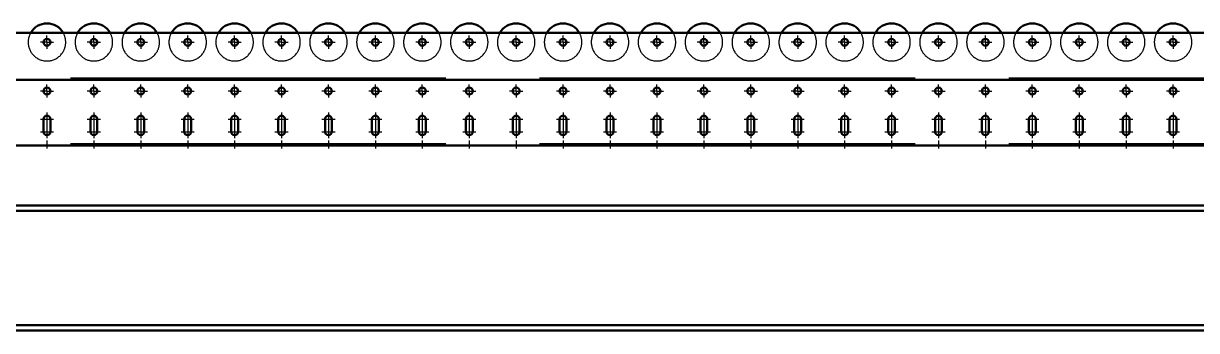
# Model space of a CAD drawing. Header units: millimetres. Extents: x 0 to 118800, y 79635 to 177025.
# Drawn here: x 52603 to 54478, y 160608 to 161099 of the extents above; entities that cross this region are included whole.
import ezdxf

# ---------------------------------------------------------------- set-up
doc = ezdxf.new("R2010")
doc.units = ezdxf.units.MM
doc.header["$LTSCALE"] = 200
for name, pattern in [('AM_DIN_F_W050', [6.25, 4.75, -1.5]), ('AM_DIN_G_W050', [13.75, 9.75, -1.5, 1, -1.5]), ('AM_DIN_G_W050x2', [6.875, 4.75, -0.875, 0.375, -0.875]), ('AM_ISO02W050x2', [3.75, 3, -0.75]), ('AM_ISO08W050x2', [9, 6, -0.75, 1.5, -0.75])]:
    doc.linetypes.add(name, pattern=pattern)
for name, color, linetype, lineweight in [('AM_0', 7, 'Continuous', 50), ('AM_0N', 7, 'Continuous', 50), ('AM_3', 6, 'AM_DIN_F_W050', 25), ('AM_7', 4, 'AM_DIN_G_W050', 25)]:
    doc.layers.add(name, color=color, linetype=linetype, lineweight=lineweight)

# ---------------------------------------------------------------- blocks, each defined once
blk = doc.blocks.new('Rolle')
at = {"layer": 'AM_0'}
blk.add_arc((0, 0), 30, 30, 150, dxfattribs=at)
at = {"layer": 'AM_3'}
for start, end in [(150, 330), (330, 30)]:
    blk.add_arc((0, 0), 30, start, end, dxfattribs=at)
blk = doc.blocks.new('*U875')
at = {"layer": 'AM_0'}
for p, q in [((1907, 42), (1907, 22)), ((1918, 42), (1918, 22))]:
    blk.add_line(p, q, dxfattribs=at)
for centre, start, end in [((1912.5, 42), 0, 180), ((1912.5, 22), 180, 0)]:
    blk.add_arc(centre, 5.5, start, end, dxfattribs=at)
at = {"layer": 'AM_7', "linetype": 'AM_DIN_G_W050x2'}
for p, q in [((1902, 42), (1923, 42)), ((1912.5, 52.5), (1912.5, 11.5)), ((1902, 22), (1923, 22))]:
    blk.add_line(p, q, dxfattribs=at)
blk = doc.blocks.new('*U885')
at = {"layer": 'AM_0'}
for p, q in [((1457, 42), (1457, 22)), ((1468, 42), (1468, 22))]:
    blk.add_line(p, q, dxfattribs=at)
for centre, start, end in [((1462.5, 42), 0, 180), ((1462.5, 22), 180, 0)]:
    blk.add_arc(centre, 5.5, start, end, dxfattribs=at)
at = {"layer": 'AM_7', "linetype": 'AM_DIN_G_W050x2'}
for p, q in [((1452, 42), (1473, 42)), ((1462.5, 52.5), (1462.5, 11.5)), ((1452, 22), (1473, 22))]:
    blk.add_line(p, q, dxfattribs=at)
blk = doc.blocks.new('*U887')
at = {"layer": 'AM_0'}
for p, q in [((1532, 42), (1532, 22)), ((1543, 42), (1543, 22))]:
    blk.add_line(p, q, dxfattribs=at)
for centre, start, end in [((1537.5, 42), 0, 180), ((1537.5, 22), 180, 0)]:
    blk.add_arc(centre, 5.5, start, end, dxfattribs=at)
at = {"layer": 'AM_7', "linetype": 'AM_DIN_G_W050x2'}
for p, q in [((1527, 42), (1548, 42)), ((1537.5, 52.5), (1537.5, 11.5)), ((1527, 22), (1548, 22))]:
    blk.add_line(p, q, dxfattribs=at)
blk = doc.blocks.new('*U889')
at = {"layer": 'AM_0'}
for p, q in [((1832, 42), (1832, 22)), ((1843, 42), (1843, 22))]:
    blk.add_line(p, q, dxfattribs=at)
for centre, start, end in [((1837.5, 42), 0, 180), ((1837.5, 22), 180, 0)]:
    blk.add_arc(centre, 5.5, start, end, dxfattribs=at)
at = {"layer": 'AM_7', "linetype": 'AM_DIN_G_W050x2'}
for p, q in [((1827, 42), (1848, 42)), ((1837.5, 52.5), (1837.5, 11.5)), ((1827, 22), (1848, 22))]:
    blk.add_line(p, q, dxfattribs=at)
blk = doc.blocks.new('*U890')
at = {"layer": 'AM_0'}
for p, q in [((1757, 42), (1757, 22)), ((1768, 42), (1768, 22))]:
    blk.add_line(p, q, dxfattribs=at)
for centre, start, end in [((1762.5, 42), 0, 180), ((1762.5, 22), 180, 0)]:
    blk.add_arc(centre, 5.5, start, end, dxfattribs=at)
at = {"layer": 'AM_7', "linetype": 'AM_DIN_G_W050x2'}
for p, q in [((1752, 42), (1773, 42)), ((1762.5, 52.5), (1762.5, 11.5)), ((1752, 22), (1773, 22))]:
    blk.add_line(p, q, dxfattribs=at)
blk = doc.blocks.new('*U891')
at = {"layer": 'AM_0'}
for p, q in [((1682, 42), (1682, 22)), ((1693, 42), (1693, 22))]:
    blk.add_line(p, q, dxfattribs=at)
for centre, start, end in [((1687.5, 42), 0, 180), ((1687.5, 22), 180, 0)]:
    blk.add_arc(centre, 5.5, start, end, dxfattribs=at)
at = {"layer": 'AM_7', "linetype": 'AM_DIN_G_W050x2'}
for p, q in [((1677, 42), (1698, 42)), ((1687.5, 52.5), (1687.5, 11.5)), ((1677, 22), (1698, 22))]:
    blk.add_line(p, q, dxfattribs=at)
blk = doc.blocks.new('*U892')
at = {"layer": 'AM_0'}
for p, q in [((1607, 42), (1607, 22)), ((1618, 42), (1618, 22))]:
    blk.add_line(p, q, dxfattribs=at)
for centre, start, end in [((1612.5, 42), 0, 180), ((1612.5, 22), 180, 0)]:
    blk.add_arc(centre, 5.5, start, end, dxfattribs=at)
at = {"layer": 'AM_7', "linetype": 'AM_DIN_G_W050x2'}
for p, q in [((1602, 42), (1623, 42)), ((1612.5, 52.5), (1612.5, 11.5)), ((1602, 22), (1623, 22))]:
    blk.add_line(p, q, dxfattribs=at)
blk = doc.blocks.new('*U893')
at = {"layer": 'AM_0'}
for p, q in [((2207, 42), (2207, 22)), ((2218, 42), (2218, 22))]:
    blk.add_line(p, q, dxfattribs=at)
for centre, start, end in [((2212.5, 42), 0, 180), ((2212.5, 22), 180, 0)]:
    blk.add_arc(centre, 5.5, start, end, dxfattribs=at)
at = {"layer": 'AM_7', "linetype": 'AM_DIN_G_W050x2'}
for p, q in [((2202, 42), (2223, 42)), ((2212.5, 52.5), (2212.5, 11.5)), ((2202, 22), (2223, 22))]:
    blk.add_line(p, q, dxfattribs=at)
blk = doc.blocks.new('*U894')
at = {"layer": 'AM_0'}
for p, q in [((2057, 42), (2057, 22)), ((2068, 42), (2068, 22))]:
    blk.add_line(p, q, dxfattribs=at)
for centre, start, end in [((2062.5, 42), 0, 180), ((2062.5, 22), 180, 0)]:
    blk.add_arc(centre, 5.5, start, end, dxfattribs=at)
at = {"layer": 'AM_7', "linetype": 'AM_DIN_G_W050x2'}
for p, q in [((2052, 42), (2073, 42)), ((2062.5, 52.5), (2062.5, 11.5)), ((2052, 22), (2073, 22))]:
    blk.add_line(p, q, dxfattribs=at)
blk = doc.blocks.new('*U895')
at = {"layer": 'AM_0'}
for p, q in [((2057, 42), (2057, 22)), ((2068, 42), (2068, 22))]:
    blk.add_line(p, q, dxfattribs=at)
for centre, start, end in [((2062.5, 42), 0, 180), ((2062.5, 22), 180, 0)]:
    blk.add_arc(centre, 5.5, start, end, dxfattribs=at)
at = {"layer": 'AM_7', "linetype": 'AM_DIN_G_W050x2'}
for p, q in [((2052, 42), (2073, 42)), ((2062.5, 52.5), (2062.5, 11.5)), ((2052, 22), (2073, 22))]:
    blk.add_line(p, q, dxfattribs=at)
blk = doc.blocks.new('*U896')
at = {"layer": 'AM_0'}
for p, q in [((2132, 42), (2132, 22)), ((2143, 42), (2143, 22))]:
    blk.add_line(p, q, dxfattribs=at)
for centre, start, end in [((2137.5, 42), 0, 180), ((2137.5, 22), 180, 0)]:
    blk.add_arc(centre, 5.5, start, end, dxfattribs=at)
at = {"layer": 'AM_7', "linetype": 'AM_DIN_G_W050x2'}
for p, q in [((2127, 42), (2148, 42)), ((2137.5, 52.5), (2137.5, 11.5)), ((2127, 22), (2148, 22))]:
    blk.add_line(p, q, dxfattribs=at)
blk = doc.blocks.new('*U897')
at = {"layer": 'AM_0'}
for p, q in [((1982, 42), (1982, 22)), ((1993, 42), (1993, 22))]:
    blk.add_line(p, q, dxfattribs=at)
for centre, start, end in [((1987.5, 42), 0, 180), ((1987.5, 22), 180, 0)]:
    blk.add_arc(centre, 5.5, start, end, dxfattribs=at)
at = {"layer": 'AM_7', "linetype": 'AM_DIN_G_W050x2'}
for p, q in [((1977, 42), (1998, 42)), ((1987.5, 52.5), (1987.5, 11.5)), ((1977, 22), (1998, 22))]:
    blk.add_line(p, q, dxfattribs=at)
blk = doc.blocks.new('*U898')
at = {"layer": 'AM_0'}
for p, q in [((2507, 42), (2507, 22)), ((2518, 42), (2518, 22))]:
    blk.add_line(p, q, dxfattribs=at)
for centre, start, end in [((2512.5, 42), 0, 180), ((2512.5, 22), 180, 0)]:
    blk.add_arc(centre, 5.5, start, end, dxfattribs=at)
at = {"layer": 'AM_7', "linetype": 'AM_DIN_G_W050x2'}
for p, q in [((2502, 42), (2523, 42)), ((2512.5, 52.5), (2512.5, 11.5)), ((2502, 22), (2523, 22))]:
    blk.add_line(p, q, dxfattribs=at)
blk = doc.blocks.new('*U899')
at = {"layer": 'AM_0'}
for p, q in [((2432, 42), (2432, 22)), ((2443, 42), (2443, 22))]:
    blk.add_line(p, q, dxfattribs=at)
for centre, start, end in [((2437.5, 42), 0, 180), ((2437.5, 22), 180, 0)]:
    blk.add_arc(centre, 5.5, start, end, dxfattribs=at)
at = {"layer": 'AM_7', "linetype": 'AM_DIN_G_W050x2'}
for p, q in [((2427, 42), (2448, 42)), ((2437.5, 52.5), (2437.5, 11.5)), ((2427, 22), (2448, 22))]:
    blk.add_line(p, q, dxfattribs=at)
blk = doc.blocks.new('*U900')
at = {"layer": 'AM_0'}
for p, q in [((2282, 42), (2282, 22)), ((2293, 42), (2293, 22))]:
    blk.add_line(p, q, dxfattribs=at)
for centre, start, end in [((2287.5, 42), 0, 180), ((2287.5, 22), 180, 0)]:
    blk.add_arc(centre, 5.5, start, end, dxfattribs=at)
at = {"layer": 'AM_7', "linetype": 'AM_DIN_G_W050x2'}
for p, q in [((2277, 42), (2298, 42)), ((2287.5, 52.5), (2287.5, 11.5)), ((2277, 22), (2298, 22))]:
    blk.add_line(p, q, dxfattribs=at)
blk = doc.blocks.new('*U901')
at = {"layer": 'AM_0'}
for p, q in [((2357, 42), (2357, 22)), ((2368, 42), (2368, 22))]:
    blk.add_line(p, q, dxfattribs=at)
for centre, start, end in [((2362.5, 42), 0, 180), ((2362.5, 22), 180, 0)]:
    blk.add_arc(centre, 5.5, start, end, dxfattribs=at)
at = {"layer": 'AM_7', "linetype": 'AM_DIN_G_W050x2'}
for p, q in [((2352, 42), (2373, 42)), ((2362.5, 52.5), (2362.5, 11.5)), ((2352, 22), (2373, 22))]:
    blk.add_line(p, q, dxfattribs=at)
blk = doc.blocks.new('*U902')
at = {"layer": 'AM_0'}
for p, q in [((2882, 42), (2882, 22)), ((2893, 42), (2893, 22))]:
    blk.add_line(p, q, dxfattribs=at)
for centre, start, end in [((2887.5, 42), 0, 180), ((2887.5, 22), 180, 0)]:
    blk.add_arc(centre, 5.5, start, end, dxfattribs=at)
at = {"layer": 'AM_7', "linetype": 'AM_DIN_G_W050x2'}
for p, q in [((2877, 42), (2898, 42)), ((2887.5, 52.5), (2887.5, 11.5)), ((2877, 22), (2898, 22))]:
    blk.add_line(p, q, dxfattribs=at)
blk = doc.blocks.new('*U903')
at = {"layer": 'AM_0'}
for p, q in [((2732, 42), (2732, 22)), ((2743, 42), (2743, 22))]:
    blk.add_line(p, q, dxfattribs=at)
for centre, start, end in [((2737.5, 42), 0, 180), ((2737.5, 22), 180, 0)]:
    blk.add_arc(centre, 5.5, start, end, dxfattribs=at)
at = {"layer": 'AM_7', "linetype": 'AM_DIN_G_W050x2'}
for p, q in [((2727, 42), (2748, 42)), ((2737.5, 52.5), (2737.5, 11.5)), ((2727, 22), (2748, 22))]:
    blk.add_line(p, q, dxfattribs=at)
blk = doc.blocks.new('*U904')
at = {"layer": 'AM_0'}
for p, q in [((2807, 42), (2807, 22)), ((2818, 42), (2818, 22))]:
    blk.add_line(p, q, dxfattribs=at)
for centre, start, end in [((2812.5, 42), 0, 180), ((2812.5, 22), 180, 0)]:
    blk.add_arc(centre, 5.5, start, end, dxfattribs=at)
at = {"layer": 'AM_7', "linetype": 'AM_DIN_G_W050x2'}
for p, q in [((2802, 42), (2823, 42)), ((2812.5, 52.5), (2812.5, 11.5)), ((2802, 22), (2823, 22))]:
    blk.add_line(p, q, dxfattribs=at)
blk = doc.blocks.new('*U905')
at = {"layer": 'AM_0'}
for p, q in [((2657, 42), (2657, 22)), ((2668, 42), (2668, 22))]:
    blk.add_line(p, q, dxfattribs=at)
for centre, start, end in [((2662.5, 42), 0, 180), ((2662.5, 22), 180, 0)]:
    blk.add_arc(centre, 5.5, start, end, dxfattribs=at)
at = {"layer": 'AM_7', "linetype": 'AM_DIN_G_W050x2'}
for p, q in [((2652, 42), (2673, 42)), ((2662.5, 52.5), (2662.5, 11.5)), ((2652, 22), (2673, 22))]:
    blk.add_line(p, q, dxfattribs=at)
blk = doc.blocks.new('*U906')
at = {"layer": 'AM_0'}
for p, q in [((2582, 42), (2582, 22)), ((2593, 42), (2593, 22))]:
    blk.add_line(p, q, dxfattribs=at)
for centre, start, end in [((2587.5, 42), 0, 180), ((2587.5, 22), 180, 0)]:
    blk.add_arc(centre, 5.5, start, end, dxfattribs=at)
at = {"layer": 'AM_7', "linetype": 'AM_DIN_G_W050x2'}
for p, q in [((2577, 42), (2598, 42)), ((2587.5, 52.5), (2587.5, 11.5)), ((2577, 22), (2598, 22))]:
    blk.add_line(p, q, dxfattribs=at)
blk = doc.blocks.new('*U907')
at = {"layer": 'AM_0'}
for p, q in [((3107, 42), (3107, 22)), ((3118, 42), (3118, 22))]:
    blk.add_line(p, q, dxfattribs=at)
for centre, start, end in [((3112.5, 42), 0, 180), ((3112.5, 22), 180, 0)]:
    blk.add_arc(centre, 5.5, start, end, dxfattribs=at)
at = {"layer": 'AM_7', "linetype": 'AM_DIN_G_W050x2'}
for p, q in [((3102, 42), (3123, 42)), ((3112.5, 52.5), (3112.5, 11.5)), ((3102, 22), (3123, 22))]:
    blk.add_line(p, q, dxfattribs=at)
blk = doc.blocks.new('*U908')
at = {"layer": 'AM_0'}
for p, q in [((3032, 42), (3032, 22)), ((3043, 42), (3043, 22))]:
    blk.add_line(p, q, dxfattribs=at)
for centre, start, end in [((3037.5, 42), 0, 180), ((3037.5, 22), 180, 0)]:
    blk.add_arc(centre, 5.5, start, end, dxfattribs=at)
at = {"layer": 'AM_7', "linetype": 'AM_DIN_G_W050x2'}
for p, q in [((3027, 42), (3048, 42)), ((3037.5, 52.5), (3037.5, 11.5)), ((3027, 22), (3048, 22))]:
    blk.add_line(p, q, dxfattribs=at)
blk = doc.blocks.new('*U909')
at = {"layer": 'AM_0'}
for p, q in [((2957, 42), (2957, 22)), ((2968, 42), (2968, 22))]:
    blk.add_line(p, q, dxfattribs=at)
for centre, start, end in [((2962.5, 42), 0, 180), ((2962.5, 22), 180, 0)]:
    blk.add_arc(centre, 5.5, start, end, dxfattribs=at)
at = {"layer": 'AM_7', "linetype": 'AM_DIN_G_W050x2'}
for p, q in [((2952, 42), (2973, 42)), ((2962.5, 52.5), (2962.5, 11.5)), ((2952, 22), (2973, 22))]:
    blk.add_line(p, q, dxfattribs=at)
blk = doc.blocks.new('*U910')
at = {"layer": 'AM_0'}
for p, q in [((3182, 42), (3182, 22)), ((3193, 42), (3193, 22))]:
    blk.add_line(p, q, dxfattribs=at)
for centre, start, end in [((3187.5, 42), 0, 180), ((3187.5, 22), 180, 0)]:
    blk.add_arc(centre, 5.5, start, end, dxfattribs=at)
at = {"layer": 'AM_7', "linetype": 'AM_DIN_G_W050x2'}
for p, q in [((3177, 42), (3198, 42)), ((3187.5, 52.5), (3187.5, 11.5)), ((3177, 22), (3198, 22))]:
    blk.add_line(p, q, dxfattribs=at)
blk = doc.blocks.new('*U914')
at = {"layer": 'AM_0'}
for p, q in [((3257, 42), (3257, 22)), ((3268, 42), (3268, 22))]:
    blk.add_line(p, q, dxfattribs=at)
for centre, start, end in [((3262.5, 42), 0, 180), ((3262.5, 22), 180, 0)]:
    blk.add_arc(centre, 5.5, start, end, dxfattribs=at)
at = {"layer": 'AM_7', "linetype": 'AM_DIN_G_W050x2'}
for p, q in [((3252, 42), (3273, 42)), ((3262.5, 52.5), (3262.5, 11.5)), ((3252, 22), (3273, 22))]:
    blk.add_line(p, q, dxfattribs=at)
blk = doc.blocks.new('Rollenförderer Seitenteil 6000')
at = {"layer": 'AM_0'}
for p, q in [((6000, 180), (63.5, 180)), ((0, 105), (6000, 105)), ((0, 0), (6000, 0))]:
    blk.add_line(p, q, dxfattribs=at)
for centre in [(1462.5, 165), (1537.5, 165), (1612.5, 165), (1687.5, 165), (1762.5, 165), (1837.5, 165), (1912.5, 165), (1987.5, 165), (2062.5, 165), (2137.5, 165), (2212.5, 165), (2287.5, 165), (2362.5, 165), (2437.5, 165), (2512.5, 165), (2587.5, 165), (2662.5, 165), (2737.5, 165), (2812.5, 165), (2887.5, 165), (2962.5, 165), (3037.5, 165), (3112.5, 165), (3187.5, 165), (3262.5, 165), (1462.5, 87), (1537.5, 87), (1612.5, 87), (1687.5, 87), (1762.5, 87), (1837.5, 87), (1912.5, 87), (1987.5, 87), (2062.5, 87), (2137.5, 87), (2212.5, 87), (2287.5, 87), (2362.5, 87), (2437.5, 87), (2512.5, 87), (2587.5, 87), (2662.5, 87), (2737.5, 87), (2812.5, 87), (2887.5, 87), (2962.5, 87), (3037.5, 87), (3112.5, 87), (3187.5, 87), (3262.5, 87)]:
    blk.add_circle(centre, 5.5, dxfattribs=at)
at = {"layer": 'AM_3', "linetype": 'AM_ISO02W050x2'}
for p, q in [((0, 108), (6000, 108)), ((0, 3), (6000, 3))]:
    blk.add_line(p, q, dxfattribs=at)
at = {"layer": 'AM_7', "linetype": 'AM_ISO08W050x2'}
for p, q in [((1462.5, 165), (1462.5, 175.5)), ((1537.5, 165), (1537.5, 175.5)), ((1612.5, 165), (1612.5, 175.5)), ((1687.5, 165), (1687.5, 175.5)), ((1762.5, 165), (1762.5, 175.5)), ((1837.5, 165), (1837.5, 175.5)), ((1912.5, 165), (1912.5, 175.5)), ((1987.5, 165), (1987.5, 175.5)), ((2062.5, 165), (2062.5, 175.5)), ((2137.5, 165), (2137.5, 175.5)), ((2212.5, 165), (2212.5, 175.5)), ((2287.5, 165), (2287.5, 175.5)), ((2362.5, 165), (2362.5, 175.5)), ((2437.5, 165), (2437.5, 175.5)), ((2512.5, 165), (2512.5, 175.5)), ((2587.5, 165), (2587.5, 175.5)), ((2662.5, 165), (2662.5, 175.5)), ((2737.5, 165), (2737.5, 175.5)), ((2812.5, 165), (2812.5, 175.5)), ((2887.5, 165), (2887.5, 175.5)), ((2962.5, 165), (2962.5, 175.5)), ((3037.5, 165), (3037.5, 175.5)), ((3112.5, 165), (3112.5, 175.5)), ((3187.5, 165), (3187.5, 175.5)), ((3262.5, 165), (3262.5, 175.5)), ((1462.5, 165), (1452, 165)), ((1462.5, 165), (1473, 165)), ((1462.5, 165), (1462.5, 154.5)), ((1537.5, 165), (1527, 165)), ((1537.5, 165), (1537.5, 154.5)), ((1537.5, 165), (1548, 165)), ((1612.5, 165), (1602, 165)), ((1612.5, 165), (1623, 165)), ((1612.5, 165), (1612.5, 154.5)), ((1687.5, 165), (1677, 165)), ((1687.5, 165), (1698, 165)), ((1687.5, 165), (1687.5, 154.5)), ((1762.5, 165), (1752, 165)), ((1762.5, 165), (1773, 165)), ((1762.5, 165), (1762.5, 154.5)), ((1837.5, 165), (1827, 165)), ((1837.5, 165), (1848, 165)), ((1837.5, 165), (1837.5, 154.5)), ((1912.5, 165), (1902, 165)), ((1912.5, 165), (1923, 165)), ((1912.5, 165), (1912.5, 154.5)), ((1987.5, 165), (1977, 165)), ((1987.5, 165), (1998, 165)), ((1987.5, 165), (1987.5, 154.5)), ((2062.5, 165), (2052, 165)), ((2062.5, 165), (2073, 165)), ((2062.5, 165), (2062.5, 154.5)), ((2137.5, 165), (2127, 165)), ((2137.5, 165), (2148, 165)), ((2137.5, 165), (2137.5, 154.5)), ((2212.5, 165), (2202, 165)), ((2212.5, 165), (2223, 165)), ((2212.5, 165), (2212.5, 154.5)), ((2287.5, 165), (2277, 165)), ((2287.5, 165), (2298, 165)), ((2287.5, 165), (2287.5, 154.5)), ((2362.5, 165), (2352, 165)), ((2362.5, 165), (2373, 165)), ((2362.5, 165), (2362.5, 154.5)), ((2437.5, 165), (2427, 165)), ((2437.5, 165), (2448, 165)), ((2437.5, 165), (2437.5, 154.5)), ((2512.5, 165), (2502, 165)), ((2512.5, 165), (2523, 165)), ((2512.5, 165), (2512.5, 154.5)), ((2587.5, 165), (2577, 165)), ((2587.5, 165), (2598, 165)), ((2587.5, 165), (2587.5, 154.5)), ((2662.5, 165), (2652, 165)), ((2662.5, 165), (2673, 165)), ((2662.5, 165), (2662.5, 154.5)), ((2737.5, 165), (2727, 165)), ((2737.5, 165), (2748, 165)), ((2737.5, 165), (2737.5, 154.5)), ((2812.5, 165), (2802, 165)), ((2812.5, 165), (2823, 165)), ((2812.5, 165), (2812.5, 154.5)), ((2887.5, 165), (2877, 165)), ((2887.5, 165), (2898, 165)), ((2887.5, 165), (2887.5, 154.5)), ((2962.5, 165), (2952, 165)), ((2962.5, 165), (2973, 165)), ((2962.5, 165), (2962.5, 154.5)), ((3037.5, 165), (3027, 165)), ((3037.5, 165), (3048, 165)), ((3037.5, 165), (3037.5, 154.5)), ((3112.5, 165), (3102, 165)), ((3112.5, 165), (3123, 165)), ((3112.5, 165), (3112.5, 154.5)), ((3187.5, 165), (3177, 165)), ((3187.5, 165), (3187.5, 154.5)), ((3187.5, 165), (3198, 165)), ((3262.5, 165), (3252, 165)), ((3262.5, 165), (3273, 165)), ((3262.5, 165), (3262.5, 154.5)), ((1462.5, 87), (1462.5, 97.5)), ((1537.5, 87), (1537.5, 97.5)), ((1612.5, 87), (1612.5, 97.5)), ((1687.5, 87), (1687.5, 97.5)), ((1762.5, 87), (1762.5, 97.5)), ((1837.5, 87), (1837.5, 97.5)), ((1912.5, 87), (1912.5, 97.5)), ((1987.5, 87), (1987.5, 97.5)), ((2062.5, 87), (2062.5, 97.5)), ((2137.5, 87), (2137.5, 97.5)), ((2212.5, 87), (2212.5, 97.5)), ((2287.5, 87), (2287.5, 97.5)), ((2362.5, 87), (2362.5, 97.5)), ((2437.5, 87), (2437.5, 97.5)), ((2512.5, 87), (2512.5, 97.5)), ((2587.5, 87), (2587.5, 97.5)), ((2662.5, 87), (2662.5, 97.5)), ((2737.5, 87), (2737.5, 97.5)), ((2812.5, 87), (2812.5, 97.5)), ((2887.5, 87), (2887.5, 97.5)), ((2962.5, 87), (2962.5, 97.5)), ((3037.5, 87), (3037.5, 97.5)), ((3112.5, 87), (3112.5, 97.5)), ((3187.5, 87), (3187.5, 97.5)), ((3262.5, 87), (3262.5, 97.5)), ((1462.5, 87), (1452, 87)), ((1462.5, 87), (1462.5, 76.5)), ((1462.5, 87), (1473, 87)), ((1537.5, 87), (1527, 87)), ((1537.5, 87), (1537.5, 76.5)), ((1537.5, 87), (1548, 87)), ((1612.5, 87), (1602, 87)), ((1612.5, 87), (1623, 87)), ((1612.5, 87), (1612.5, 76.5)), ((1687.5, 87), (1677, 87)), ((1687.5, 87), (1698, 87)), ((1687.5, 87), (1687.5, 76.5)), ((1762.5, 87), (1752, 87)), ((1762.5, 87), (1773, 87)), ((1762.5, 87), (1762.5, 76.5)), ((1837.5, 87), (1827, 87)), ((1837.5, 87), (1848, 87)), ((1837.5, 87), (1837.5, 76.5)), ((1912.5, 87), (1902, 87)), ((1912.5, 87), (1923, 87)), ((1912.5, 87), (1912.5, 76.5)), ((1987.5, 87), (1977, 87)), ((1987.5, 87), (1998, 87)), ((1987.5, 87), (1987.5, 76.5)), ((2062.5, 87), (2052, 87)), ((2062.5, 87), (2073, 87)), ((2062.5, 87), (2062.5, 76.5)), ((2137.5, 87), (2127, 87)), ((2137.5, 87), (2148, 87)), ((2137.5, 87), (2137.5, 76.5)), ((2212.5, 87), (2202, 87)), ((2212.5, 87), (2223, 87)), ((2212.5, 87), (2212.5, 76.5)), ((2287.5, 87), (2277, 87)), ((2287.5, 87), (2298, 87)), ((2287.5, 87), (2287.5, 76.5)), ((2362.5, 87), (2352, 87)), ((2362.5, 87), (2362.5, 76.5)), ((2362.5, 87), (2373, 87)), ((2437.5, 87), (2427, 87)), ((2437.5, 87), (2448, 87)), ((2437.5, 87), (2437.5, 76.5)), ((2512.5, 87), (2502, 87)), ((2512.5, 87), (2523, 87)), ((2512.5, 87), (2512.5, 76.5)), ((2587.5, 87), (2577, 87)), ((2587.5, 87), (2598, 87)), ((2587.5, 87), (2587.5, 76.5)), ((2662.5, 87), (2652, 87)), ((2662.5, 87), (2673, 87)), ((2662.5, 87), (2662.5, 76.5)), ((2737.5, 87), (2727, 87)), ((2737.5, 87), (2737.5, 76.5)), ((2737.5, 87), (2748, 87)), ((2812.5, 87), (2802, 87)), ((2812.5, 87), (2812.5, 76.5)), ((2812.5, 87), (2823, 87)), ((2887.5, 87), (2877, 87)), ((2887.5, 87), (2887.5, 76.5)), ((2887.5, 87), (2898, 87)), ((2962.5, 87), (2952, 87)), ((2962.5, 87), (2962.5, 76.5)), ((2962.5, 87), (2973, 87)), ((3037.5, 87), (3027, 87)), ((3037.5, 87), (3037.5, 76.5)), ((3037.5, 87), (3048, 87)), ((3112.5, 87), (3102, 87)), ((3112.5, 87), (3123, 87)), ((3112.5, 87), (3112.5, 76.5)), ((3187.5, 87), (3177, 87)), ((3187.5, 87), (3187.5, 76.5)), ((3187.5, 87), (3198, 87)), ((3262.5, 87), (3252, 87)), ((3262.5, 87), (3262.5, 76.5)), ((3262.5, 87), (3273, 87)), ((1462.5, 8), (1462.5, -5)), ((1537.5, 8), (1537.5, -5)), ((1612.5, 8), (1612.5, -5)), ((1687.5, 8), (1687.5, -5)), ((1762.5, 8), (1762.5, -5)), ((1837.5, 8), (1837.5, -5)), ((1912.5, 8), (1912.5, -5)), ((1987.5, 8), (1987.5, -5)), ((2062.5, 8), (2062.5, -5)), ((2137.5, 8), (2137.5, -5)), ((2212.5, 8), (2212.5, -5)), ((2287.5, 8), (2287.5, -5)), ((2362.5, 8), (2362.5, -5)), ((2437.5, 8), (2437.5, -5)), ((2512.5, 8), (2512.5, -5)), ((2587.5, 8), (2587.5, -5)), ((2662.5, 8), (2662.5, -5)), ((2737.5, 8), (2737.5, -5)), ((2812.5, 8), (2812.5, -5)), ((2887.5, 8), (2887.5, -5)), ((2962.5, 8), (2962.5, -5)), ((3037.5, 8), (3037.5, -5)), ((3112.5, 8), (3112.5, -5)), ((3187.5, 8), (3187.5, -5)), ((3262.5, 8), (3262.5, -5))]:
    blk.add_line(p, q, dxfattribs=at)
at = {"layer": 'AM_0'}
for name, p in [('Rolle', (1462.5, 165)), ('Rolle', (1537.5, 165)), ('Rolle', (1612.5, 165)), ('Rolle', (1687.5, 165)), ('Rolle', (1762.5, 165)), ('Rolle', (1837.5, 165)), ('Rolle', (1912.5, 165)), ('Rolle', (1987.5, 165)), ('Rolle', (2062.5, 165)), ('Rolle', (2137.5, 165)), ('Rolle', (2212.5, 165)), ('Rolle', (2287.5, 165)), ('Rolle', (2362.5, 165)), ('Rolle', (2437.5, 165)), ('Rolle', (2512.5, 165)), ('Rolle', (2587.5, 165)), ('Rolle', (2662.5, 165)), ('Rolle', (2737.5, 165)), ('Rolle', (2812.5, 165)), ('Rolle', (2887.5, 165)), ('Rolle', (2962.5, 165)), ('Rolle', (3037.5, 165)), ('Rolle', (3112.5, 165)), ('Rolle', (3187.5, 165)), ('Rolle', (3262.5, 165)), ('*U885', (0, 0)), ('*U887', (0, 0)), ('*U892', (0, 0)), ('*U891', (0, 0)), ('*U890', (0, 0)), ('*U889', (0, 0)), ('*U875', (0, 0)), ('*U897', (0, 0)), ('*U894', (0, 0)), ('*U895', (0, 0)), ('*U896', (0, 0)), ('*U893', (0, 0)), ('*U900', (0, 0)), ('*U901', (0, 0)), ('*U899', (0, 0)), ('*U898', (0, 0)), ('*U906', (0, 0)), ('*U905', (0, 0)), ('*U903', (0, 0)), ('*U904', (0, 0)), ('*U902', (0, 0)), ('*U909', (0, 0)), ('*U908', (0, 0)), ('*U907', (0, 0)), ('*U910', (0, 0)), ('*U914', (0, 0))]:
    blk.add_blockref(name, p, dxfattribs=at)

msp = doc.modelspace()

# ---------------------------------------------------------------- linework, layer by layer
at = {"layer": 'AM_0N'}
for p, q in [((44428.3, 160808.4), (65725.6, 160808.4)), ((65725.6, 160799.9), (44428.3, 160799.9)), ((65725.6, 160616.9), (44428.3, 160616.9)), ((65725.6, 160608.4), (44428.3, 160608.4))]:
    msp.add_line(p, q, dxfattribs=at)

# ---------------------------------------------------------------- block references
at = {"layer": 'AM_0'}
msp.add_blockref('Rollenförderer Seitenteil 6000', (51178.5, 160904.4), dxfattribs=at)

doc.saveas('drawing.dxf')
